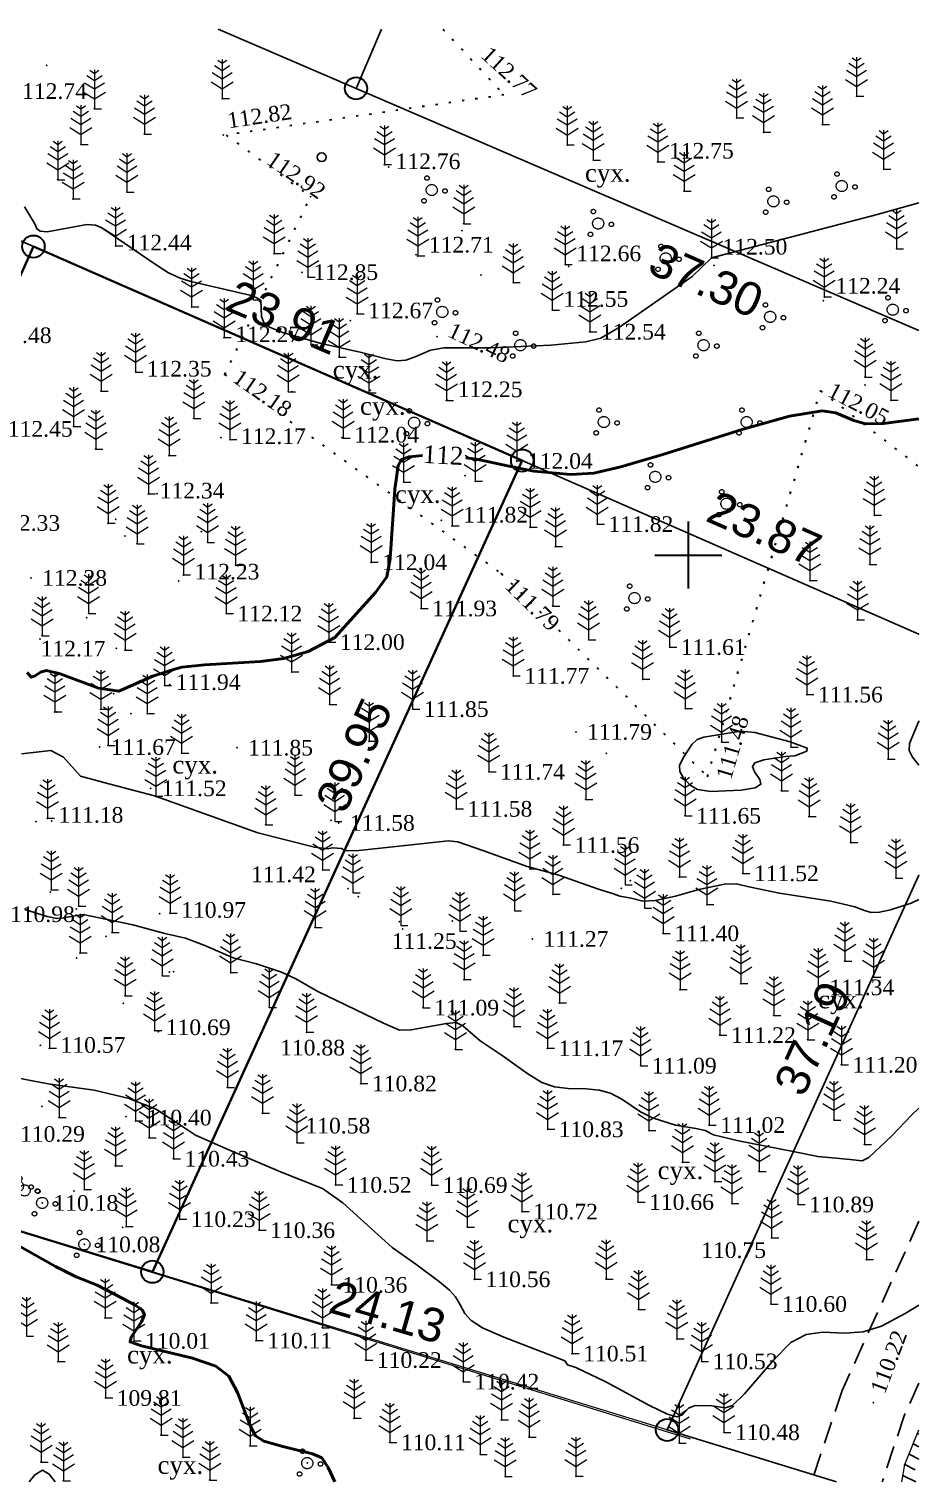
# Model space of a CAD drawing. Header units: millimetres. Extents: x 5405422.4 to 5405510.3, y 5524808.5 to 5524873.6.
# Drawn here: x 5405470.5 to 5405510.3, y 5524808.5 to 5524873.6 of the extents above; entities that cross this region are included whole.
import ezdxf
from ezdxf.enums import TextEntityAlignment as Align

# ---------------------------------------------------------------- set-up
doc = ezdxf.new("R2010")
doc.units = ezdxf.units.MM
for name, pattern in [('DASHEDX2', [1.5, 1, -0.5]), ('HIDDEN', [0.5, 0, -0.5]), ('суцільна', [50, 50, 0])]:
    doc.linetypes.add(name, pattern=pattern)
for name, color, linetype, lineweight in [('11900000', 1, 'Continuous', 30), ('Контур', 7, 'HIDDEN', 30), ('ограждение', 7, 'ZABOR', 20), ('рельеф', 7, 'Continuous', 0), ('ТОЧКИ', 7, 'Continuous', 30), ('усл. знак', 7, 'суцільна', 20)]:
    doc.layers.add(name, color=color, linetype=linetype, lineweight=lineweight)
for name, color, linetype in [('вис_1_1', 170, 'Continuous'), ('горизонт_1', 12, 'Continuous'), ('горизонтали', 42, 'Continuous'), ('дороги', 7, 'Continuous'), ('Ділянки_Межі', 10, 'Continuous'), ('надписи', 7, 'Continuous'), ('отметки', 7, 'Continuous'), ('промеры', 185, 'Continuous'), ('Растительность', 7, 'Continuous')]:
    doc.layers.add(name, color=color, linetype=linetype)
doc.styles.get("Standard").update_dxf_attribs({"font": 'arial.ttf'})
doc.styles.add('times', font='times.ttf')
doc.linetypes.add('ZABOR', pattern='A,1,-0.1,[132,ltypeshp.shx,S=0.25,R=0,X=-0.1,Y=0],-0.4,1', length=2.5)
doc.linetypes.add('ЗаборДерПр', pattern='A,1,[130,ltypeshp.shx,S=0.25,R=0,X=0,Y=-0.25],1.5', length=2.5)

# ---------------------------------------------------------------- blocks, each defined once
blk = doc.blocks.new('A$C51FE15A3')
at = {"layer": 'Растительность', "color": 94, "lineweight": 0}
for points in [[(-0.343, 1.489), (0, 1.267), (0.343, 1.489)], [(-0.201, 1.726), (0, 1.584), (0.201, 1.726)], [(0, 1.75), (0, 0), (0.319, 0)], [(-0.493, 0.753), (0, 0.444), (0.493, 0.753)], [(-0.447, 1.172), (0, 0.895), (0.447, 1.172)]]:
    blk.add_lwpolyline(points, dxfattribs=at)
blk = doc.blocks.new('A$C72385B22')
at = {"layer": 'усл. знак'}
for centre, radius in [((-0.02, 1.49), 0.25), ((0, 0), 0.625), ((-1.29, -0.64), 0.25), ((1.28, -0.76), 0.25)]:
    blk.add_circle(centre, radius, dxfattribs=at)

msp = doc.modelspace()

# ---------------------------------------------------------------- linework, layer by layer
at = {"layer": '11900000', "color": 7}
for points in [[(5405500, 5524848.5, 0), (5405500, 5524851.5, 0)], [(5405500, 5524848.5, 0), (5405500, 5524851.5, 0)], [(5405498.5, 5524850, 0), (5405501.5, 5524850, 0)], [(5405498.5, 5524850, 0), (5405501.5, 5524850, 0)]]:
    msp.add_polyline3d(points, dxfattribs=at)
at = {"layer": 'вис_1_1', "color": 7}
for p in [(5405486.57, 5524867.39, 112.87), (5405483.07, 5524866.06, 112.92), (5405489.85, 5524864.54, 112.81), (5405487.8, 5524863.47, 112.78), (5405494.63, 5524862.94, 112.69), (5405501.15, 5524862.99, 112.49), (5405482.69, 5524862.68, 112.85), (5405490.7, 5524862.56, 112.73), (5405493.92, 5524861.44, 112.65), (5405506.05, 5524861.4, 112.35), (5405484.85, 5524860.51, 112.69), (5405495.58, 5524860.01, 112.54), (5405483.28, 5524859.41, 112.48), (5405479.22, 5524858.09, 112.18), (5405482.24, 5524857.32, 112.19), (5405485.74, 5524857.38, 112.26), (5405505.92, 5524857.36, 112.05), (5405507.92, 5524857.62, 112.12), (5405489.22, 5524856.94, 112.34), (5405479.06, 5524855.27, 112.26), (5405484.48, 5524855.26, 112.11), (5405492.31, 5524854.22, 112.04), (5405489.99, 5524853.56, 111.88), (5405476.19, 5524852.75, 112.4), (5405474.34, 5524851.6, 112.36), (5405488.93, 5524851.56, 111.9), (5405492.91, 5524851.25, 111.73), (5405495.92, 5524851.39, 111.82), (5405508.33, 5524851.79, 111.75), (5405474.75, 5524850.86, 112.38), (5405478.17, 5524851.05, 112.38), (5405494.04, 5524850.38, 111.65), (5405479.71, 5524849.55, 112.29), (5405485.78, 5524849.68, 112.04), (5405508.13, 5524849.58, 111.61), (5405470.54, 5524848.98, 112.28), (5405477.15, 5524848.84, 112.3), (5405491.62, 5524849.17, 111.79), (5405505.45, 5524848.86, 111.61), (5405479.29, 5524847.38, 112.12), (5405488.02, 5524847.61, 111.93), (5405493.92, 5524847.72, 111.79), (5405473.03, 5524847.19, 112.14), (5405507.58, 5524847.1, 111.52), (5405470.94, 5524846.24, 112.18), (5405483.88, 5524846.1, 112), (5405495.53, 5524846.21, 111.83), (5405474.36, 5524845.82, 112.11), (5405499.16, 5524845.88, 111.61), (5405482.22, 5524844.77, 111.97), (5405476.75, 5524844.2, 111.95), (5405492.15, 5524844.59, 111.77), (5405497.95, 5524844.44, 111.62), (5405474.25, 5524843.79, 112), (5405505.31, 5524843.75, 111.56), (5405471.67, 5524842.97, 111.72), (5405475.02, 5524842.9, 111.91), (5405483.92, 5524843.31, 111.85), (5405487.64, 5524843.1, 111.85), (5405499.86, 5524843.12, 111.59), (5405494.96, 5524842.08, 111.79), (5405485.69, 5524841.66, 111.81), (5405501.49, 5524841.62, 111.48), (5405473.62, 5524841.4, 111.67), (5405479.77, 5524841.37, 111.85), (5405496.32, 5524841.12, 111.76), (5405504.6, 5524841.4, 111.49), (5405508.95, 5524840.86, 111.52), (5405491.06, 5524840.29, 111.74), (5405475.9, 5524839.55, 111.52), (5405500.86, 5524840.08, 111.38), (5405482.37, 5524839.25, 111.69), (5405495.4, 5524839.05, 111.7), (5405504.17, 5524839.44, 111.53), (5405489.6, 5524838.63, 111.58), (5405499.85, 5524838.32, 111.65), (5405505.41, 5524838.28, 111.54), (5405471.46, 5524838.09, 111.26), (5405481.06, 5524837.92, 111.55), (5405483.99, 5524838.12, 111.61), (5405484.33, 5524838, 111.58), (5405494.4, 5524837.01, 111.56), (5405507.27, 5524837.12, 111.6), (5405483.61, 5524835.89, 111.42), (5405492.9, 5524835.94, 111.5), (5405499.6, 5524835.58, 111.56), (5405502.44, 5524835.74, 111.52), (5405471.4, 5524834.9, 111.08), (5405484.74, 5524835.05, 111.36), (5405496.99, 5524835.07, 111.52), (5405497.4, 5524835.41, 111.57), (5405509.3, 5524835.53, 111.57), (5405485.21, 5524834.7, 111.38), (5405493.93, 5524834.8, 111.45), (5405500.83, 5524834.34, 111.44), (5405472.57, 5524834.14, 111.01), (5405476.31, 5524833.93, 111.04), (5405489.42, 5524833.6, 111.29), (5405483.27, 5524833.32, 111.17), (5405487.04, 5524833.57, 111.31), (5405487.19, 5524833.25, 111.25), (5405498.87, 5524833.05, 111.4), (5405473.9, 5524832.91, 110.96), (5405493.01, 5524832.8, 111.27), (5405472.59, 5524831.95, 110.89), (5405490.8, 5524832.07, 111.19), (5405507.01, 5524831.81, 111.41), (5405476.74, 5524831.32, 110.94), (5405479.48, 5524831.29, 110.95), (5405508.3, 5524831.09, 111.48), (5405489.95, 5524830.98, 111.18), (5405499.63, 5524830.53, 111.29), (5405502.35, 5524830.8, 111.32), (5405505.82, 5524830.63, 111.34), (5405474.67, 5524829.92, 110.78), (5405481.22, 5524829.73, 110.87), (5405488.11, 5524829.72, 111.09), (5405494.22, 5524829.93, 111.18), (5405503.83, 5524829.37, 111.36), (5405476.25, 5524828.64, 110.73), (5405482.89, 5524828.62, 110.88), (5405492.18, 5524828.87, 111.19), (5405501.41, 5524828.49, 111.22), (5405470.96, 5524828.03, 110.6), (5405489.56, 5524827.85, 110.88), (5405493.68, 5524827.9, 111.17), (5405505.35, 5524828.28, 111.23), (5405497.86, 5524827.12, 111.09), (5405506.86, 5524827.16, 111.2), (5405479.34, 5524826.15, 110.65), (5405485.32, 5524826.32, 110.82), (5405471.03, 5524825.3, 110.44), (5405474.79, 5524824.84, 110.44), (5405480.91, 5524824.99, 110.61), (5405506.52, 5524824.68, 111.09), (5405475.83, 5524823.89, 110.43), (5405493.69, 5524824.27, 110.83), (5405498.23, 5524824.21, 110.97), (5405500.93, 5524824.46, 111.02), (5405482.46, 5524823.67, 110.58), (5405507.89, 5524823.59, 111.03), (5405474.32, 5524822.66, 110.3), (5405476.92, 5524822.95, 110.43), (5405499.73, 5524822.79, 110.81), (5405501.18, 5524821.93, 110.88), (5405503.17, 5524822.38, 110.94), (5405472.47, 5524821.5, 110.21), (5405484.19, 5524821.78, 110.52), (5405488.49, 5524821.77, 110.69), (5405471.04, 5524820.97, 110.18), (5405492.54, 5524820.58, 110.72), (5405497.74, 5524821.01, 110.66), (5405501.95, 5524820.94, 110.84), (5405504.91, 5524820.9, 110.89), (5405477.2, 5524820.24, 110.23), (5405474.64, 5524819.88, 110.18), (5405480.76, 5524819.75, 110.36), (5405490.09, 5524819.89, 110.61), (5405503.73, 5524819.4, 110.75), (5405472.93, 5524819.11, 110.08), (5405488.28, 5524819.27, 110.56), (5405507.98, 5524818.43, 110.81), (5405490.41, 5524817.55, 110.56), (5405496.31, 5524817.56, 110.59), (5405484, 5524817.3, 110.36), (5405478.61, 5524816.49, 110.1), (5405497.76, 5524816.2, 110.62), (5405503.7, 5524816.44, 110.6), (5405473.86, 5524815.82, 109.93), (5405483.6, 5524815.38, 110.16), (5405475.15, 5524814.79, 110.01), (5405480.63, 5524814.8, 110.11), (5405499.49, 5524814.88, 110.62), (5405494.79, 5524814.22, 110.51), (5405471.75, 5524813.86, 109.84), (5405485.54, 5524813.93, 110.22), (5405500.59, 5524813.87, 110.53), (5405489.91, 5524812.96, 110.42), (5405473.88, 5524812.23, 109.81), (5405508.29, 5524812.02, 110.22), (5405485.02, 5524811.32, 110.12), (5405491.62, 5524811.25, 110.36), (5405476.37, 5524810.57, 109.72), (5405486.62, 5524810.24, 110.11), (5405492.86, 5524810.48, 110.42), (5405499.59, 5524810.21, 110.47), (5405501.59, 5524810.69, 110.48), (5405477.35, 5524809.57, 109.74), (5405480.36, 5524810.08, 109.98), (5405490.67, 5524809.7, 110.4), (5405470.99, 5524809.36, 109.5), (5405482.92, 5524809.31, 109.97), (5405509.7, 5524809.25, 110.21), (5405471.99, 5524808.52, 109.53), (5405478.55, 5524808.55, 109.76), (5405491.79, 5524808.71, 110.32), (5405494.96, 5524808.72, 110.37)]:
    msp.add_point(p, dxfattribs=at)
at = {"layer": 'горизонт_1', "color": 32}
for points in [[(5405480.84, 5524861.432, 112.5), (5405480.87, 5524860.69, 112.5), (5405480.97, 5524860.43, 112.5), (5405481.23, 5524860.21, 112.5), (5405481.83, 5524859.98, 112.5), (5405483.48, 5524859.5, 112.5), (5405485.35, 5524859.08, 112.5), (5405486.46, 5524858.8, 112.5), (5405486.95, 5524858.71, 112.5), (5405487.34, 5524858.74, 112.5), (5405487.75, 5524858.88, 112.5), (5405488.45, 5524859.19, 112.5), (5405489.05, 5524859.29, 112.5), (5405491.14, 5524859.29, 112.5), (5405493.83, 5524859.41, 112.5), (5405495.4, 5524859.56, 112.5), (5405496.08, 5524859.72, 112.5), (5405496.91, 5524860.22, 112.5), (5405500.17, 5524862.49, 112.5), (5405501.03, 5524863.32, 112.5)], [(5405470.26, 5524834.12, 111), (5405471.27, 5524833.8, 111), (5405471.69, 5524833.71, 111), (5405472, 5524833.74, 111), (5405472.88, 5524833.89, 111), (5405475.11, 5524833.43, 111), (5405476.53, 5524833.04, 111), (5405477.46, 5524832.84, 111), (5405478.33, 5524832.51, 111), (5405479.6, 5524831.96, 111), (5405480.64, 5524831.68, 111), (5405481.77, 5524831.31, 111), (5405482.41, 5524831.01, 111), (5405483.4, 5524830.45, 111), (5405486.33, 5524829.03, 111), (5405487.06, 5524828.71, 111), (5405487.58, 5524828.72, 111), (5405489.16, 5524829.01, 111), (5405489.6, 5524829.05, 111), (5405489.89, 5524828.9, 111), (5405490.67, 5524828.24, 111), (5405491.66, 5524827.58, 111), (5405492.8, 5524826.76, 111), (5405493.43, 5524826.37, 111), (5405494, 5524826.18, 111), (5405494.62, 5524826.1, 111), (5405495.42, 5524826.09, 111), (5405496.01, 5524826.03, 111), (5405496.51, 5524825.89, 111), (5405497.02, 5524825.62, 111), (5405497.86, 5524825.06, 111), (5405498.4, 5524824.78, 111), (5405499.42, 5524824.45, 111), (5405500.33, 5524824.3, 111), (5405500.76, 5524824.22, 111), (5405501.13, 5524824.02, 111), (5405502.24, 5524823.76, 111), (5405504.69, 5524823.27, 111), (5405505.8, 5524823.05, 111), (5405507.25, 5524822.91, 111), (5405507.79, 5524822.85, 111), (5405508.09, 5524823.01, 111), (5405509.12, 5524823.97, 111), (5405510, 5524824.9, 111), (5405510.334, 5524825.22, 111)], [(5405469.59, 5524826.64, 110.5), (5405471.31, 5524826.31, 110.5), (5405473.37, 5524826.02, 110.5), (5405474.94, 5524825.65, 110.5), (5405476.16, 5524825.15, 110.5), (5405477.06, 5524824.57, 110.5), (5405477.91, 5524824, 110.5), (5405479.41, 5524823.35, 110.5), (5405481.72, 5524822.36, 110.5), (5405483.61, 5524821.62, 110.5), (5405484.51, 5524820.97, 110.5), (5405486.73, 5524818.97, 110.5), (5405487.78, 5524818.22, 110.5), (5405488.84, 5524817.44, 110.5), (5405489.29, 5524817.06, 110.5), (5405489.56, 5524816.76, 110.5), (5405489.76, 5524816.44, 110.5), (5405489.98, 5524816.02, 110.5), (5405490.27, 5524815.7, 110.5), (5405490.77, 5524815.38, 110.5), (5405491.73, 5524814.96, 110.5), (5405493.9, 5524814.12, 110.5), (5405494.46, 5524813.89, 110.5), (5405494.58, 5524813.71, 110.5), (5405494.96, 5524813.59, 110.5), (5405496.3, 5524812.95, 110.5), (5405498.26, 5524811.89, 110.5), (5405499.07, 5524811.5, 110.5), (5405499.49, 5524811.38, 110.5), (5405499.74, 5524811.47, 110.5), (5405500.01, 5524811.78, 110.5), (5405500.3, 5524811.89, 110.5), (5405501.05, 5524811.88, 110.5), (5405501.66, 5524811.79, 110.5), (5405501.98, 5524811.89, 110.5), (5405502.51, 5524812.42, 110.5), (5405503.82, 5524813.93, 110.5), (5405504.59, 5524814.71, 110.5), (5405505.28, 5524815.08, 110.5), (5405506.03, 5524815.18, 110.5), (5405507.02, 5524815.13, 110.5), (5405507.83, 5524815.19, 110.5), (5405508.66, 5524815.45, 110.5), (5405509.72, 5524816.01, 110.5), (5405510.334, 5524816.395, 110.5)]]:
    msp.add_polyline3d(points, dxfattribs=at)
msp.add_polyline3d([(5405499.77, 5524840.03, 111.5), (5405499.62, 5524840.3, 111.5), (5405499.61, 5524840.58, 111.5), (5405499.76, 5524840.92, 111.5), (5405500.16, 5524841.52, 111.5), (5405500.4, 5524841.74, 111.5), (5405500.7, 5524841.84, 111.5), (5405501.6, 5524841.99, 111.5), (5405502.35, 5524842.11, 111.5), (5405502.98, 5524842.05, 111.5), (5405504.57, 5524841.64, 111.5), (5405505.32, 5524841.35, 111.5), (5405505.31, 5524841.22, 111.5), (5405504.77, 5524841.01, 111.5), (5405504.36, 5524840.98, 111.5), (5405503.38, 5524840.82, 111.5), (5405502.98, 5524840.69, 111.5), (5405502.87, 5524840.53, 111.5), (5405502.96, 5524840.29, 111.5), (5405503.21, 5524839.95, 111.5), (5405503.25, 5524839.73, 111.5), (5405503, 5524839.57, 111.5), (5405502.36, 5524839.47, 111.5), (5405501, 5524839.41, 111.5), (5405500.41, 5524839.49, 111.5), (5405500.08, 5524839.69, 111.5), (5405499.77, 5524840.03, 111.5)], close=True, dxfattribs=at)
at = {"layer": 'горизонтали', "color": 32}
for points in [[(5405470.247, 5524865.602, 112.5), (5405470.707, 5524864.852, 112.5), (5405470.807, 5524864.622, 112.5), (5405470.957, 5524864.512, 112.5), (5405471.267, 5524864.492, 112.5), (5405473.047, 5524864.812, 112.5), (5405473.427, 5524864.782, 112.5), (5405473.707, 5524864.662, 112.5), (5405476.147, 5524863.002, 112.5), (5405476.707, 5524862.652, 112.5), (5405477.227, 5524862.412, 112.5), (5405477.697, 5524862.262, 112.5), (5405480.347, 5524861.642, 112.5), (5405480.637, 5524861.542, 112.5), (5405480.84, 5524861.432, 112.5)], [(5405501.03, 5524863.32, 112.5), (5405508.457, 5524865.262, 112.5), (5405510.334, 5524865.794, 112.5)], [(5405510.334, 5524840.583, 111.5), (5405510.04, 5524840.95, 111.5), (5405509.89, 5524841.25, 111.5), (5405509.91, 5524841.56, 111.5), (5405510.33, 5524842.56, 111.5), (5405510.334, 5524842.569, 111.5)], [(5405470.107, 5524841.102, 111.5), (5405471.427, 5524841.252, 111.5), (5405471.997, 5524840.942, 111.5), (5405472.764, 5524840.094, 111.5)], [(5405472.764, 5524840.094, 111.5), (5405473.8, 5524839.81, 111.5), (5405476.07, 5524839.21, 111.5), (5405480.7, 5524837.56, 111.5), (5405483.24, 5524836.91, 111.5), (5405483.81, 5524836.84, 111.5), (5405484.06, 5524836.89, 111.5), (5405484.46, 5524836.85, 111.5), (5405484.62, 5524836.75, 111.5), (5405485.23, 5524836.76, 111.5), (5405488.14, 5524837.07, 111.5), (5405489.24, 5524837.2, 111.5), (5405489.67, 5524837.15, 111.5), (5405490.79, 5524836.77, 111.5), (5405492.78, 5524836.05, 111.5), (5405494.15, 5524835.68, 111.5), (5405495.98, 5524835.03, 111.5), (5405496.65, 5524834.82, 111.5), (5405496.93, 5524834.72, 111.5), (5405497.43, 5524834.63, 111.5), (5405497.96, 5524834.5, 111.5), (5405498.51, 5524834.52, 111.5), (5405499.42, 5524834.71, 111.5), (5405500.47, 5524835.01, 111.5), (5405501.62, 5524835.25, 111.5), (5405502.15, 5524835.27, 111.5), (5405502.79, 5524835.12, 111.5), (5405504.08, 5524834.85, 111.5), (5405506.39, 5524834.49, 111.5), (5405507.46, 5524834.24, 111.5), (5405507.9, 5524834.07, 111.5), (5405508.2, 5524833.99, 111.5), (5405508.56, 5524834, 111.5), (5405509.06, 5524834.11, 111.5), (5405509.99, 5524834.4, 111.5), (5405510.334, 5524834.57, 111.5)], [(5405470.459, 5524808.467, 109.5), (5405470.71, 5524808.79, 109.5), (5405471.05, 5524808.99, 109.5), (5405471.35, 5524808.82, 109.5), (5405471.616, 5524808.467, 109.5)]]:
    msp.add_polyline3d(points, dxfattribs=at)
at = {"layer": 'горизонтали', "color": 32, "lineweight": 50}
for points in [[(5405490.02, 5524854.357, 112), (5405490.51, 5524854.3, 112), (5405491.9, 5524854, 112), (5405493.07, 5524853.76, 112), (5405494.74, 5524853.62, 112), (5405495.76, 5524853.68, 112), (5405496.97, 5524853.95, 112), (5405498.85, 5524854.51, 112), (5405502.46, 5524855.65, 112), (5405504.53, 5524856.22, 112), (5405506, 5524856.46, 112), (5405506.61, 5524856.37, 112), (5405507.41, 5524856.04, 112), (5405507.94, 5524855.89, 112), (5405508.74, 5524855.9, 112), (5405510.334, 5524856.101, 112)], [(5405470.36, 5524844.74, 112), (5405470.55, 5524844.53, 112), (5405470.72, 5524844.59, 112), (5405470.97, 5524844.76, 112), (5405471.24, 5524844.83, 112), (5405471.85, 5524844.68, 112), (5405473.57, 5524844.04, 112), (5405474.47, 5524843.9, 112), (5405476, 5524844.58, 112), (5405476.93, 5524844.88, 112), (5405477.3, 5524844.98, 112), (5405478.32, 5524845.09, 112), (5405480.82, 5524845.24, 112), (5405481.87, 5524845.37, 112), (5405482.96, 5524845.68, 112), (5405484.16, 5524846.31, 112), (5405485.98, 5524848.32, 112), (5405486.48, 5524849.02, 112), (5405486.63, 5524849.83, 112), (5405486.84, 5524852.95, 112), (5405486.99, 5524854.01, 112), (5405487.15, 5524854.28, 112), (5405487.48, 5524854.41, 112), (5405488.09, 5524854.46, 112)], [(5405469.78, 5524819.16, 110), (5405471.64, 5524818.12, 110), (5405472.57, 5524817.66, 110), (5405473.51, 5524817.28, 110), (5405474.59, 5524816.72, 110), (5405475.21, 5524816.39, 110), (5405475.52, 5524816.18, 110), (5405475.62, 5524815.96, 110), (5405475.49, 5524815.64, 110), (5405475.03, 5524814.95, 110), (5405474.98, 5524814.74, 110), (5405475.49, 5524814.57, 110), (5405477.77, 5524814.01, 110), (5405478.82, 5524813.65, 110), (5405479.4, 5524813.21, 110), (5405479.8, 5524812.48, 110), (5405480.37, 5524810.95, 110), (5405480.6, 5524810.53, 110), (5405480.98, 5524810.29, 110), (5405481.83, 5524810.05, 110), (5405483.15, 5524809.73, 110), (5405483.57, 5524809.55, 110), (5405483.85, 5524809.12, 110), (5405484.154, 5524808.467, 110)]]:
    msp.add_polyline3d(points, dxfattribs=at)
at = {"layer": 'дороги', "color": 7, "linetype": 'DASHEDX2', "elevation": 2.57}
for points in [[(5405510.334, 5524820.151), (5405506.892, 5524812.569), (5405505.525, 5524808.467)], [(5405510.334, 5524812.895), (5405509.688, 5524811.471), (5405508.687, 5524808.467)]]:
    msp.add_lwpolyline(points, dxfattribs=at)
at = {"layer": 'Ділянки_Межі'}
for points in [[(5405422.429, 5524815.566), (5405448.794, 5524873.396), (5405470.648, 5524863.828), (5405449.693, 5524817.372), (5405442.13, 5524813.79), (5405422.429, 5524814.392)], [(5405486.249, 5524873.574), (5405485.105, 5524870.917), (5405478.93, 5524873.574)], [(5405485.105, 5524870.917), (5405486.249, 5524873.574)], [(5405510.334, 5524860.06), (5405485.105, 5524870.917)]]:
    msp.add_lwpolyline(points, dxfattribs=at)
at = {"layer": 'Ділянки_Межі', "lineweight": 25}
for points in [[(5405448.387, 5524873.574), (5405448.794, 5524873.396), (5405470.648, 5524863.828), (5405492.553, 5524854.238), (5405510.334, 5524846.453)], [(5405510.334, 5524860.06), (5405485.105, 5524870.917), (5405478.93, 5524873.574)], [(5405510.334, 5524835.662), (5405499.047, 5524810.797), (5405506.632, 5524808.467)]]:
    msp.add_lwpolyline(points, dxfattribs=at)
at = {"layer": 'Ділянки_Межі', "lineweight": 35}
msp.add_lwpolyline([(5405449.693, 5524817.372), (5405470.648, 5524863.828), (5405492.553, 5524854.238), (5405475.979, 5524817.883), (5405460.69, 5524822.58)], close=True, dxfattribs=at)
at = {"layer": 'Ділянки_Межі', "lineweight": 0}
for points in [[(5405475.979, 5524817.883), (5405492.553, 5524854.238), (5405510.334, 5524846.453)], [(5405510.334, 5524835.662), (5405499.047, 5524810.797), (5405475.979, 5524817.883)]]:
    msp.add_lwpolyline(points, dxfattribs=at)
at = {"layer": 'Контур', "color": 7, "linetype": 'HIDDEN'}
for points, elevation in [([(5405489.001, 5524873.574), (5405491.737, 5524870.627), (5405479.282, 5524868.823), (5405483.07, 5524866.06)], 113.515), ([(5405479.22, 5524858.09), (5405483.07, 5524866.06)], 111.18), ([(5405479.22, 5524858.09), (5405491.62, 5524849.17)], 111.18), ([(5405500.86, 5524840.08), (5405505.92, 5524857.36)], 110.38), ([(5405505.92, 5524857.36), (5405510.334, 5524853.957)], 113.515), ([(5405491.62, 5524849.17), (5405500.86, 5524840.08)], 110.79)]:
    msp.add_lwpolyline(points, dxfattribs=dict(at, elevation=elevation))
at = {"layer": 'ограждение', "color": 7, "linetype": 'ЗаборДерПр', "elevation": 107.24}
msp.add_lwpolyline([(5405500.1, 5524810.39), (5405460.69, 5524822.58), (5405442.321, 5524813.921), (5405422.429, 5524814.253)], dxfattribs=at)
at = {"layer": 'отметки', "color": 7}
for p in [(5405471.244, 5524871.955, 112.897), (5405479.109, 5524870.456, 112.852), (5405491.673, 5524870.627, 112.772), (5405507.54, 5524870.56, 112.65), (5405473.38, 5524870, 112.786), (5405502.16, 5524869.59, 112.78), (5405475.622, 5524868.871, 112.839), (5405479.154, 5524868.823, 112.816), (5405503.37, 5524868.95, 112.74), (5405506.01, 5524869.29, 112.75), (5405472.776, 5524868.408, 112.742), (5405494.57, 5524868.38, 112.79), (5405486.377, 5524867.5, 112.76), (5405495.74, 5524867.7, 112.76), (5405498.63, 5524867.62, 112.75), (5405471.74, 5524866.82, 112.551), (5405508.75, 5524867.3, 112.56), (5405474.841, 5524866.268, 112.894), (5405499.81, 5524866.31, 112.77), (5405472.426, 5524865.965, 112.559), (5405489.93, 5524864.85, 112.74), (5405474.329, 5524863.855, 112.441), (5405509.33, 5524863.73, 112.53), (5405481.435, 5524863.514, 112.738), (5405487.87, 5524863.41, 112.71), (5405494.48, 5524863.02, 112.66), (5405501.03, 5524863.32, 112.5), (5405482.951, 5524862.457, 112.725), (5405492.15, 5524862.21, 112.68), (5405477.738, 5524861.126, 112.368), (5405480.501, 5524861.442, 112.482), (5405493.9, 5524860.98, 112.55), (5405506.09, 5524861.57, 112.24), (5405485.152, 5524860.813, 112.667), (5405479.196, 5524859.745, 112.273), (5405488.731, 5524859.792, 112.484), (5405483.082, 5524859.426, 112.421), (5405484.343, 5524858.872, 112.357), (5405475.225, 5524858.203, 112.346), (5405507.92, 5524857.98, 112.04), (5405473.679, 5524857.349, 112.358), (5405482.07, 5524857.32, 112.14), (5405485.684, 5524857.273, 112.256), (5405489.16, 5524856.93, 112.25), (5405509.08, 5524856.94, 112.02), (5405472.449, 5524855.77, 112.465), (5405477.833, 5524856.123, 112.245), (5405479.452, 5524855.181, 112.17), (5405484.522, 5524855.246, 112.041), (5405473.44, 5524854.753, 112.44), (5405476.731, 5524854.458, 112.392), (5405487.24, 5524853.27, 111.88), (5405490.45, 5524853.31, 111.92), (5405475.804, 5524852.74, 112.339), (5405473.997, 5524851.426, 112.318), (5405489.41, 5524851.31, 111.82), (5405478.45, 5524850.571, 112.277), (5405475.293, 5524850.51, 112.256), (5405477.369, 5524849.11, 112.228), (5405473.119, 5524847.391, 112.157), (5405471.036, 5524846.389, 112.165), (5405474.754, 5524845.745, 112.017), (5405476.524, 5524844.158, 111.943), (5405471.603, 5524842.976, 111.681), (5405473.664, 5524843.094, 111.757), (5405475.748, 5524842.902, 111.854), (5405473.994, 5524841.472, 111.685), (5405477.291, 5524841.129, 111.705), (5405476.133, 5524839.195, 111.336), (5405471.272, 5524838.211, 111.175), (5405470.76, 5524838.054, 111.175), (5405471.447, 5524835.001, 111.044), (5405472.674, 5524834.272, 110.977), (5405476.77, 5524833.952, 110.968), (5405474.175, 5524833.096, 110.945), (5405472.74, 5524832.175, 110.754), (5405476.42, 5524831.152, 110.761), (5405476.94, 5524831.329, 110.775), (5405474.758, 5524830.252, 110.769), (5405476.078, 5524828.693, 110.69), (5405471.363, 5524827.899, 110.566), (5405471.799, 5524824.805, 110.303), (5405475.226, 5524824.644, 110.396), (5405475.75, 5524824.788, 110.399), (5405474.33, 5524822.63, 110.212), (5405472.928, 5524821.569, 110.232), (5405474.801, 5524819.912, 110.19)]:
    msp.add_point(p, dxfattribs=at)
at = {"layer": 'Растительность', "color": 7}
msp.add_circle((5405483.563, 5524867.833), 0.2, dxfattribs=at)
at = {"layer": 'рельеф', "color": 7, "lineweight": -2}
for p, q in [((5405510.08, 5524810.177, -7.09), (5405510.334, 5524810.043, -1.621)), ((5405510.27, 5524810.638, -7.09), (5405510.334, 5524810.604, -5.69)), ((5405509.891, 5524809.715, -7.09), (5405510.334, 5524809.485, 2.395)), ((5405509.702, 5524809.254, -7.09), (5405510.171, 5524809.013, 2.896)), ((5405509.614, 5524808.763, -7.09), (5405510.192, 5524808.467, 5.372))]:
    msp.add_line(p, q, dxfattribs=at)
at = {"layer": 'рельеф', "color": 7, "lineweight": 20, "ltscale": 2, "elevation": -7.09}
msp.add_lwpolyline([(5405509.562, 5524808.467), (5405509.7, 5524809.25), (5405510.334, 5524810.796)], dxfattribs=at)
at = {"layer": 'ТОЧКИ'}
for centre in [(5405485.105, 5524870.917), (5405470.648, 5524863.828), (5405492.553, 5524854.238), (5405475.979, 5524817.883), (5405499.047, 5524810.797)]:
    msp.add_circle(centre, 0.5, dxfattribs=at)

# ---------------------------------------------------------------- block references
at = {"layer": 'Растительность', "color": 7}
for p in [(5405479.109, 5524870.456, 112.852), (5405507.54, 5524870.56, 112.65), (5405473.38, 5524870, 112.786), (5405502.16, 5524869.59, 112.78), (5405506.01, 5524869.29, 112.75), (5405472.776, 5524868.408, 112.742), (5405475.622, 5524868.871, 112.839), (5405494.57, 5524868.38, 112.79), (5405503.37, 5524868.95, 112.74), (5405495.74, 5524867.7, 112.76), (5405486.377, 5524867.5, 112.76), (5405498.63, 5524867.62, 112.75), (5405508.75, 5524867.3, 112.56), (5405471.74, 5524866.82, 112.551), (5405472.426, 5524865.965, 112.559), (5405474.841, 5524866.268, 112.894), (5405499.81, 5524866.31, 112.77), (5405489.93, 5524864.85, 112.74), (5405474.329, 5524863.855, 112.441), (5405481.435, 5524863.514, 112.738), (5405487.87, 5524863.41, 112.71), (5405501.03, 5524863.32, 112.5), (5405509.33, 5524863.73, 112.53), (5405482.951, 5524862.457, 112.725), (5405494.48, 5524863.02, 112.66), (5405492.15, 5524862.21, 112.68), (5405480.501, 5524861.442, 112.482), (5405506.09, 5524861.57, 112.24), (5405477.738, 5524861.126, 112.368), (5405485.152, 5524860.813, 112.667), (5405493.9, 5524860.98, 112.55), (5405495.58, 5524860.01, 111.54), (5405479.196, 5524859.745, 112.273), (5405483.082, 5524859.426, 112.421), (5405484.343, 5524858.872, 112.357), (5405475.225, 5524858.203, 112.346), (5405507.92, 5524857.98, 112.04), (5405473.679, 5524857.349, 112.358), (5405482.07, 5524857.32, 112.14), (5405485.684, 5524857.273, 112.256), (5405489.16, 5524856.93, 112.25), (5405509.08, 5524856.94, 112.02), (5405477.833, 5524856.123, 112.245), (5405472.449, 5524855.77, 112.465), (5405473.44, 5524854.753, 112.44), (5405479.452, 5524855.181, 112.17), (5405484.522, 5524855.246, 112.041), (5405476.731, 5524854.458, 112.392), (5405492.31, 5524854.22, 111.04), (5405475.804, 5524852.74, 112.339), (5405487.24, 5524853.27, 111.88), (5405490.45, 5524853.31, 111.92), (5405473.997, 5524851.426, 112.318), (5405495.92, 5524851.39, 110.82), (5405508.33, 5524851.79, 110.75), (5405489.41, 5524851.31, 111.82), (5405492.91, 5524851.25, 110.73), (5405475.293, 5524850.51, 112.256), (5405478.45, 5524850.571, 112.277), (5405494.04, 5524850.38, 110.65), (5405479.71, 5524849.55, 111.29), (5405485.78, 5524849.68, 111.04), (5405508.13, 5524849.58, 110.61), (5405477.369, 5524849.11, 112.228), (5405505.45, 5524848.86, 110.61), (5405488.02, 5524847.61, 110.93), (5405493.92, 5524847.72, 110.79), (5405473.119, 5524847.391, 112.157), (5405479.29, 5524847.38, 111.12), (5405507.58, 5524847.1, 110.52), (5405471.036, 5524846.389, 112.165), (5405495.53, 5524846.21, 110.83), (5405474.754, 5524845.745, 112.017), (5405483.88, 5524846.1, 111), (5405499.16, 5524845.88, 110.61), (5405482.22, 5524844.77, 110.97), (5405492.15, 5524844.59, 110.77), (5405497.95, 5524844.44, 110.62), (5405476.524, 5524844.158, 111.943), (5405505.31, 5524843.75, 110.56), (5405471.603, 5524842.976, 111.681), (5405473.664, 5524843.094, 111.757), (5405483.92, 5524843.31, 110.85), (5405487.64, 5524843.1, 110.85), (5405499.86, 5524843.12, 110.59), (5405475.748, 5524842.902, 111.854), (5405485.69, 5524841.66, 110.81), (5405501.49, 5524841.62, 110.48), (5405473.994, 5524841.472, 111.685), (5405477.291, 5524841.129, 111.705), (5405504.6, 5524841.4, 110.49), (5405508.95, 5524840.86, 110.52), (5405491.06, 5524840.29, 110.74), (5405476.133, 5524839.195, 111.336), (5405482.37, 5524839.25, 110.69), (5405495.4, 5524839.05, 110.7), (5405504.17, 5524839.44, 110.53), (5405489.6, 5524838.63, 110.58), (5405471.272, 5524838.211, 111.175), (5405481.06, 5524837.92, 110.55), (5405484.149, 5524838.066), (5405499.85, 5524838.32, 110.65), (5405505.41, 5524838.28, 110.54), (5405507.27, 5524837.12, 110.6), (5405494.4, 5524837.01, 110.56), (5405483.61, 5524835.89, 110.42), (5405492.9, 5524835.94, 110.5), (5405497.166, 5524835.22), (5405499.6, 5524835.58, 110.56), (5405502.44, 5524835.74, 110.52), (5405509.3, 5524835.53, 110.57), (5405471.447, 5524835.001, 111.044), (5405484.966, 5524834.861), (5405493.93, 5524834.8, 110.45), (5405472.674, 5524834.272, 110.977), (5405476.77, 5524833.952, 110.968), (5405492.203, 5524834.064, 110.27), (5405498.034, 5524834.184, 110.4), (5405500.83, 5524834.34, 110.44), (5405483.27, 5524833.32, 110.17), (5405487.114, 5524833.405), (5405489.759, 5524833.15, 110.19), (5405474.175, 5524833.096, 110.945), (5405498.87, 5524833.05, 110.4), (5405472.74, 5524832.175, 110.754), (5405490.8, 5524832.07, 110.19), (5405479.48, 5524831.29, 109.95), (5405507.01, 5524831.81, 110.41), (5405476.42, 5524831.152, 110.761), (5405489.95, 5524830.98, 110.18), (5405502.35, 5524830.8, 110.32), (5405505.82, 5524830.63, 110.34), (5405508.3, 5524831.09, 110.48), (5405474.758, 5524830.252, 110.769), (5405494.22, 5524829.93, 110.18), (5405499.63, 5524830.53, 110.29), (5405481.22, 5524829.73, 109.87), (5405488.11, 5524829.72, 110.09), (5405503.83, 5524829.37, 110.36), (5405476.078, 5524828.693, 110.69), (5405482.89, 5524828.62, 109.88), (5405492.18, 5524828.87, 110.19), (5405501.41, 5524828.49, 110.22), (5405505.35, 5524828.28, 110.23), (5405471.363, 5524827.899, 110.566), (5405489.56, 5524827.85, 109.88), (5405493.68, 5524827.9, 110.17), (5405497.86, 5524827.12, 110.09), (5405506.86, 5524827.16, 110.2), (5405479.34, 5524826.15, 109.65), (5405485.32, 5524826.32, 109.82), (5405471.799, 5524824.805, 110.303), (5405480.91, 5524824.99, 109.61), (5405475.226, 5524824.644, 110.396), (5405493.69, 5524824.27, 109.83), (5405498.23, 5524824.21, 109.97), (5405500.93, 5524824.46, 110.02), (5405506.52, 5524824.68, 110.09), (5405475.83, 5524823.89, 109.43), (5405482.46, 5524823.67, 109.58), (5405507.89, 5524823.59, 110.03), (5405476.92, 5524822.95, 109.43), (5405499.73, 5524822.79, 109.81), (5405474.33, 5524822.63, 110.212), (5405503.17, 5524822.38, 109.94), (5405472.928, 5524821.569, 110.232), (5405484.19, 5524821.78, 109.52), (5405488.49, 5524821.77, 109.69), (5405501.18, 5524821.93, 109.88), (5405497.74, 5524821.01, 109.66), (5405501.95, 5524820.94, 109.84), (5405504.91, 5524820.9, 109.89), (5405477.2, 5524820.24, 109.23), (5405492.54, 5524820.58, 109.72), (5405474.801, 5524819.912, 110.19), (5405480.76, 5524819.75, 109.36), (5405490.09, 5524819.89, 109.61), (5405488.28, 5524819.27, 109.56), (5405503.73, 5524819.4, 109.75), (5405507.98, 5524818.43, 109.81), (5405490.41, 5524817.55, 109.56), (5405496.31, 5524817.56, 109.59), (5405484, 5524817.3, 109.36), (5405478.61, 5524816.49, 109.1), (5405503.7, 5524816.44, 109.6), (5405473.86, 5524815.82, 108.93), (5405497.76, 5524816.2, 109.62), (5405470.337, 5524815.003, 109.891), (5405483.6, 5524815.38, 109.16), (5405475.15, 5524814.79, 109.01), (5405480.63, 5524814.8, 109.11), (5405499.49, 5524814.88, 109.62), (5405471.75, 5524813.86, 108.84), (5405485.54, 5524813.93, 109.22), (5405494.79, 5524814.22, 109.51), (5405500.59, 5524813.87, 109.53), (5405489.91, 5524812.96, 109.42), (5405473.88, 5524812.23, 108.81), (5405485.02, 5524811.32, 109.12), (5405491.62, 5524811.25, 109.36), (5405476.37, 5524810.57, 108.72), (5405492.86, 5524810.48, 109.42), (5405501.59, 5524810.69, 109.48), (5405480.36, 5524810.08, 108.98), (5405486.62, 5524810.24, 109.11), (5405499.59, 5524810.21, 109.47), (5405470.99, 5524809.36, 108.5), (5405477.35, 5524809.57, 108.74), (5405490.67, 5524809.7, 109.4), (5405471.99, 5524808.52, 108.53), (5405478.55, 5524808.55, 108.76), (5405491.79, 5524808.71, 109.32), (5405494.96, 5524808.72, 109.37)]:
    msp.add_blockref('A$C51FE15A3', p, dxfattribs=at)
at = {"layer": 'усл. знак', "color": 7, "linetype": 'суцільна', "lineweight": 13, "xscale": 0.3999999998750298, "yscale": 0.3999999998750298, "zscale": 0.3999999998750298, "rotation": 265.3647753868261}
for p in [(5405488.497, 5524866.361), (5405506.874, 5524866.54), (5405503.813, 5524865.854), (5405495.957, 5524864.862), (5405498.987, 5524863.297), (5405509.161, 5524860.997, 112.34), (5405488.969, 5524860.9), (5405503.668, 5524860.677), (5405492.474, 5524859.407), (5405500.681, 5524859.407), (5405487.71, 5524855.93), (5405496.212, 5524855.964), (5405502.613, 5524855.964), (5405498.517, 5524853.509), (5405501.709, 5524852.301), (5405497.586, 5524848.074), (5405469.95, 5524821.72, 109.22), (5405470.25, 5524821.53, 109.16), (5405471.04, 5524820.97, 109.18), (5405472.93, 5524819.11, 109.08), (5405482.92, 5524809.31, 108.97)]:
    msp.add_blockref('A$C72385B22', p, dxfattribs=at)

# ---------------------------------------------------------------- texts
at = {"layer": 'вис_1_1', "color": 7, "style": 'times'}
for s, rotation, p in [('112.92', 325.17559, (5405481.238, 5524867.864, 112.92)), ('112.18', 325.20591, (5405479.72, 5524858.09, 112.18)), ('112.05', 331.9163, (5405506.347, 5524857.465, 112.05)), ('111.79', 315.46886, (5405491.976, 5524848.819, 111.79)), ('111.48', 73.60786, (5405501.565, 5524839.987, 111.48)), ('110.22', 69.3861, (5405508.466, 5524812.488, 110.22))]:
    msp.add_text(s, height=0.7, rotation=rotation, dxfattribs=at).set_placement(p, align=Align.MIDDLE_LEFT)
for s, p in [('112.85', (5405483.19, 5524862.68, 112.85)), ('112.54', (5405496.08, 5524860.01, 112.54)), ('112.04', (5405492.81, 5524854.22, 112.04)), ('111.82', (5405496.42, 5524851.39, 111.82)), ('112.04', (5405486.28, 5524849.68, 112.04)), ('112.28', (5405471.04, 5524848.98, 112.28)), ('111.93', (5405488.52, 5524847.61, 111.93)), ('112.12', (5405479.79, 5524847.38, 112.12)), ('112.00', (5405484.38, 5524846.1, 112)), ('111.61', (5405499.66, 5524845.88, 111.61)), ('111.77', (5405492.65, 5524844.59, 111.77)), ('111.56', (5405505.81, 5524843.75, 111.56)), ('111.85', (5405488.14, 5524843.1, 111.85)), ('111.79', (5405495.46, 5524842.08, 111.79)), ('111.67', (5405474.12, 5524841.4, 111.67)), ('111.85', (5405480.27, 5524841.37, 111.85)), ('111.74', (5405491.56, 5524840.29, 111.74)), ('111.52', (5405476.4, 5524839.55, 111.52)), ('111.58', (5405490.1, 5524838.63, 111.58)), ('111.58', (5405484.83, 5524838, 111.58)), ('111.65', (5405500.35, 5524838.32, 111.65)), ('111.56', (5405494.9, 5524837.01, 111.56)), ('111.42', (5405480.398, 5524835.694, 111.42)), ('111.52', (5405502.94, 5524835.74, 111.52)), ('111.25', (5405486.707, 5524832.705, 111.25)), ('111.27', (5405493.51, 5524832.8, 111.27)), ('111.40', (5405499.37, 5524833.05, 111.4)), ('111.34', (5405506.32, 5524830.63, 111.34)), ('111.09', (5405488.61, 5524829.72, 111.09)), ('111.22', (5405501.91, 5524828.49, 111.22)), ('110.88', (5405481.703, 5524827.93, 110.88)), ('111.17', (5405494.18, 5524827.9, 111.17)), ('111.09', (5405498.36, 5524827.12, 111.09)), ('111.20', (5405507.36, 5524827.16, 111.2)), ('110.82', (5405485.82, 5524826.32, 110.82)), ('110.58', (5405482.838, 5524824.433, 110.58)), ('110.83', (5405494.19, 5524824.27, 110.83)), ('111.02', (5405501.43, 5524824.46, 111.02)), ('110.43', (5405477.42, 5524822.95, 110.43)), ('110.52', (5405484.69, 5524821.78, 110.52)), ('110.69', (5405488.99, 5524821.77, 110.69)), ('110.18', (5405471.54, 5524820.97, 110.18)), ('110.66', (5405498.24, 5524821.01, 110.66)), ('110.89', (5405505.41, 5524820.9, 110.89)), ('110.23', (5405477.7, 5524820.24, 110.23)), ('110.72', (5405493.04, 5524820.58, 110.72)), ('110.36', (5405481.26, 5524819.75, 110.36)), ('110.08', (5405473.43, 5524819.11, 110.08)), ('110.75', (5405500.574, 5524818.854, 110.75)), ('110.36', (5405484.5, 5524817.3, 110.36)), ('110.56', (5405490.91, 5524817.55, 110.56)), ('110.60', (5405504.2, 5524816.44, 110.6)), ('110.01', (5405475.65, 5524814.79, 110.01)), ('110.11', (5405481.13, 5524814.8, 110.11)), ('110.22', (5405486.04, 5524813.93, 110.22)), ('110.51', (5405495.29, 5524814.22, 110.51)), ('110.53', (5405501.09, 5524813.87, 110.53)), ('110.42', (5405490.41, 5524812.96, 110.42)), ('109.81', (5405474.38, 5524812.23, 109.81)), ('110.48', (5405502.09, 5524810.69, 110.48)), ('110.11', (5405487.12, 5524810.24, 110.11))]:
    msp.add_text(s, height=0.7, dxfattribs=at).set_placement(p, align=Align.MIDDLE_LEFT)
at = {"layer": 'горизонтали', "color": 32, "lineweight": 50, "style": 'times'}
msp.add_text('112', height=0.8, rotation=356.81858, dxfattribs=at).set_placement((5405488.126, 5524854.935, 181.067), align=Align.TOP_LEFT)
at = {"layer": 'надписи', "color": 7, "style": 'times'}
for p in [(5405495.365, 5524867.53, 111.861), (5405484.061, 5524858.713, 111.861), (5405485.283, 5524857.088, 111.861), (5405486.852, 5524853.136, 111.861), (5405476.874, 5524841.012, 111.861), (5405505.811, 5524830.49, 111.861), (5405498.623, 5524822.837, 111.861), (5405491.895, 5524820.452, 111.861), (5405474.842, 5524814.575, 111.861), (5405476.21, 5524809.629, 111.861)]:
    msp.add_text('сух.', height=0.8, dxfattribs=at).set_placement(p, align=Align.TOP_LEFT)
at = {"layer": 'отметки', "color": 7, "style": 'times'}
for s, rotation, p in [('112.77', 317.2811, (5405491.133, 5524872.86, 112.772)), ('112.82', 8.35155, (5405479.291, 5524869.816, 112.816)), ('112.48', 334.74279, (5405489.457, 5524860.457, 112.484))]:
    msp.add_text(s, height=0.7, rotation=rotation, dxfattribs=at).set_placement(p, align=Align.TOP_LEFT)
for s, p in [('112.74', (5405470.138, 5524871.145, 112.736)), ('112.76', (5405486.877, 5524868, 112.76)), ('112.44', (5405474.829, 5524864.355, 112.441)), ('112.67', (5405485.652, 5524861.313, 112.667)), ('112.48', (5405468.554, 5524860.202, 112.482)), ('112.27', (5405479.696, 5524860.245, 112.273)), ('112.35', (5405475.725, 5524858.703, 112.346)), ('112.45', (5405469.499, 5524856.008, 112.451)), ('112.04', (5405485.022, 5524855.746, 112.041)), ('112.17', (5405479.952, 5524855.681, 112.17)), ('112.34', (5405476.304, 5524853.24, 112.339)), ('112.33', (5405468.938, 5524851.792, 112.328)), ('112.23', (5405477.869, 5524849.61, 112.228)), ('112.17', (5405470.97, 5524846.159, 112.165)), ('111.94', (5405477.024, 5524844.658, 111.943)), ('111.18', (5405471.772, 5524838.711, 111.175)), ('110.98', (5405469.596, 5524834.259, 110.977)), ('110.97', (5405477.27, 5524834.452, 110.968)), ('110.69', (5405476.578, 5524829.193, 110.69)), ('110.57', (5405471.863, 5524828.399, 110.566)), ('110.40', (5405475.726, 5524825.144, 110.396)), ('110.29', (5405470.047, 5524824.41, 110.295))]:
    msp.add_text(s, height=0.7, dxfattribs=at).set_placement(p, align=Align.TOP_LEFT)
for s, p in [('112.75', (5405499.13, 5524868.12, 112.75)), ('112.71', (5405488.37, 5524863.91, 112.71)), ('112.66', (5405494.98, 5524863.52, 112.66)), ('112.50', (5405501.53, 5524863.82, 112.5)), ('112.24', (5405506.59, 5524862.07, 112.24)), ('112.55', (5405494.4, 5524861.48, 112.55)), ('112.25', (5405489.66, 5524857.43, 112.25)), ('111.82', (5405489.91, 5524851.81, 111.82))]:
    msp.add_text(s, height=0.7, dxfattribs=at).set_placement(p, align=Align.MIDDLE_LEFT)
at = {"layer": 'промеры', "char_height": 1.5, "attachment_point": 1}
for s, insert, rotation in [('37.30', (5405498.698, 5524864.062), 336.35584), ('23.91', (5405479.779, 5524862.389), 336.73018), ('23.87', (5405501.313, 5524852.93), 336.35584), ('39.95', (5405483.245, 5524838.972), 65.49193), ('37.19', (5405503.789, 5524826.272), 65.65148), ('24.13', (5405484.216, 5524817.533), 343.94963)]:
    msp.add_mtext(s, dxfattribs=dict(at, insert=insert, rotation=rotation))

doc.saveas('drawing.dxf')
